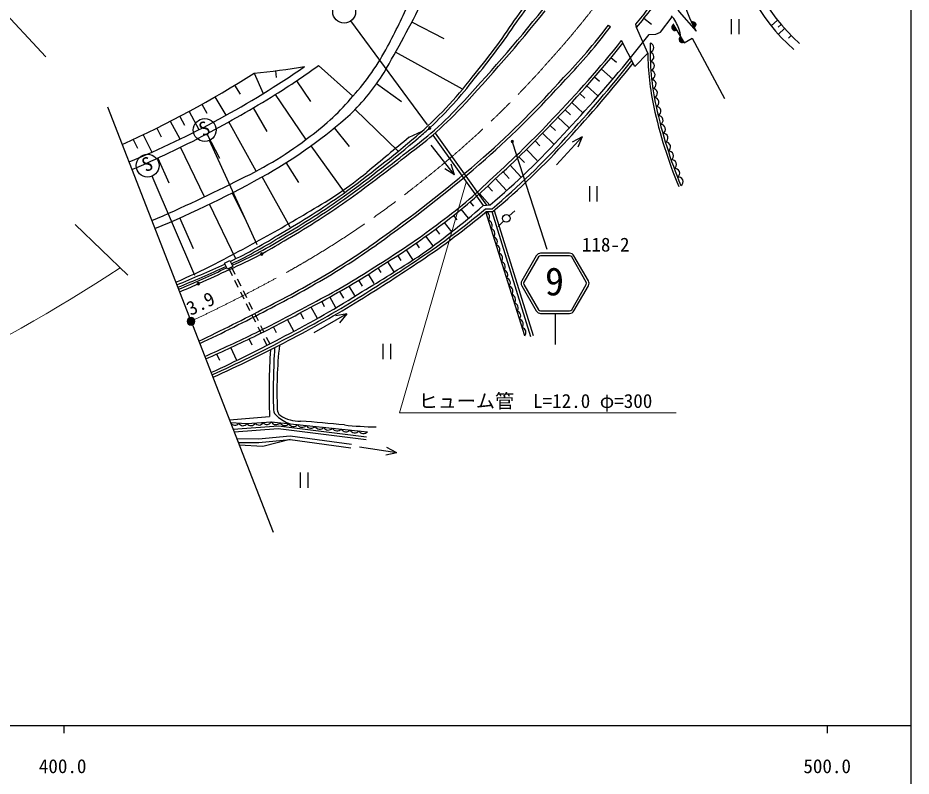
# Model space of a CAD drawing. Units: millimetres, scale not verified. Extents: x 40000 to 680000, y 20000 to 380000.
# Drawn here: x 461977 to 579000, y 198357 to 297675 of the extents above; entities that cross this region are included whole.
import ezdxf
from ezdxf.enums import TextEntityAlignment as Align

# ---------------------------------------------------------------- set-up
doc = ezdxf.new("R2010")
doc.units = ezdxf.units.MM
doc.header["$LTSCALE"] = 1000
doc.header["$PDMODE"] = 32
doc.header["$PDSIZE"] = 500
doc.linetypes.add('CHAIN', pattern=[18.5, 12, -1.5, 3.5, -1.5])
for name, color, linetype, lineweight in [('M-BGD', 7, 'Continuous', 25), ('M-BMK', 2, 'CHAIN', 13), ('M-BMK-SRVR', 3, 'Continuous', 25), ('M-STR-HTXT', 7, 'Continuous', 13), ('M-STR-STRC', 7, 'Continuous', 25), ('M-TTL-BAND', 7, 'Continuous', 25)]:
    doc.layers.add(name, color=color, linetype=linetype, lineweight=lineweight)
doc.layers.add('M-OTRS', color=6, linetype='Continuous')
doc.styles.add('ＭＳ ゴシック', font='')
doc.styles.get('ＭＳ ゴシック').set_extended_font_data('MS Gothic')

msp = doc.modelspace()

# ---------------------------------------------------------------- hatches: boundary and pattern name
at = {"layer": 'M-BGD'}
for points in [[(547844, 296772, 1), (548253, 296085)], [(550210, 297143, -0.98949), (550564, 296426)], [(548791, 295183, 0.41421), (548652, 294635, 0.41421), (549200, 294496)], [(516067, 283258, 1), (515767, 283258, 0.41421), (515917, 283108, 0.41421)], [(526899, 281481, 0.41421), (526749, 281631, 0.41421), (526599, 281481, 1)], [(494048, 266759, 1), (493748, 266759, 0.41421), (493898, 266609, 0.41421)], [(485773, 262845, 1), (485473, 262845, 0.41421), (485623, 262695, 0.41421)]]:
    msp.add_hatch(color=256, dxfattribs=at).paths.add_polyline_path(points)
at = {"layer": 'M-BMK-SRVR'}
msp.add_hatch(color=256, dxfattribs=at).paths.add_polyline_path([(485162, 257942, 1), (484162, 257942, 1)])

# ---------------------------------------------------------------- linework, layer by layer
at = {"layer": 'M-BGD'}
for p, q in [((544984, 296787), (543984, 297595)), ((546184, 295817), (547715, 297810)), ((555415, 297526), (555415, 295526)), ((556415, 297526), (556415, 295526)), ((561498, 297383), (560680, 296626)), ((517805, 294908), (513579, 297112)), ((539356, 296718), (539634, 296505)), ((547767, 296901), (549256, 294403)), ((561957, 296824), (561570, 296466)), ((562431, 296278), (561624, 295531)), ((542229, 292431), (544677, 295482)), ((544677, 295482), (545562, 295521)), ((545562, 295521), (546184, 295817)), ((563285, 295361), (562916, 295019)), ((542788, 291322), (541076, 294692)), ((520220, 288318), (511464, 293183)), ((542788, 291322), (544489, 293067)), ((501364, 291432), (505876, 287420)), ((540393, 291833), (539674, 292434)), ((492917, 290443), (494127, 287764)), ((495719, 290738), (495826, 289870)), ((539924, 289660), (538419, 290950)), ((498487, 289430), (500305, 286739)), ((538182, 289356), (537531, 289923)), ((490357, 288847), (491078, 287661)), ((512217, 286696), (508953, 289022)), ((537956, 287458), (536500, 288753)), ((487776, 287315), (489221, 284940)), ((495687, 287621), (499637, 281775)), ((536263, 287170), (535610, 287761)), ((486095, 286358), (486739, 285180)), ((492787, 285871), (494605, 282782)), ((511791, 280194), (506155, 285666)), ((534393, 284959), (533661, 285647)), ((536016, 285208), (534531, 286581)), ((483178, 284771), (483807, 283621)), ((484402, 285426), (485689, 283071)), ((534146, 283309), (532729, 284663)), ((480181, 283234), (480738, 282084)), ((481947, 284128), (483207, 281823)), ((493198, 277596), (489601, 284045)), ((505408, 280846), (503439, 283265)), ((532425, 282919), (531714, 283594)), ((478403, 282365), (479512, 280074)), ((486713, 282474), (488392, 279292)), ((513246, 282029), (514957, 282857)), ((516327, 282328), (522929, 273080)), ((516630, 282591), (523385, 273130)), ((532220, 281107), (530722, 282561)), ((535922, 282105), (532551, 278443)), ((535922, 282105), (534590, 281415)), ((535922, 282105), (535345, 280720)), ((477076, 281737), (477632, 280588)), ((504767, 274842), (500381, 280921)), ((519198, 277107), (516103, 281005)), ((530378, 280933), (529743, 281563)), ((486434, 274254), (483265, 280720)), ((529997, 278991), (528594, 280420)), ((480294, 279310), (481775, 276087)), ((498776, 276109), (497123, 278713)), ((519198, 277107), (518723, 278530)), ((528338, 278722), (527618, 279471)), ((519198, 277107), (517919, 277892)), ((526357, 276620), (525535, 277514)), ((527881, 276874), (526469, 278380)), ((497655, 270270), (494003, 276857)), ((525933, 275096), (524558, 276625)), ((524160, 274981), (523532, 275648)), ((536845, 275637), (536845, 273637)), ((537845, 275637), (537845, 273637)), ((491728, 271456), (490042, 274745)), ((523810, 273152), (522455, 274656)), ((490525, 266122), (487075, 273268)), ((521706, 273014), (521225, 273575)), ((522929, 273080), (523843, 273180)), ((523245, 272668), (524092, 272663)), ((519546, 271212), (519076, 271810)), ((521013, 271439), (520062, 272602)), ((528389, 256040), (523290, 272249)), ((523371, 272317), (524219, 272312)), ((524064, 272313), (529147, 255956)), ((524387, 272453), (529482, 256060)), ((526326, 271733), (527076, 272395)), ((485003, 267437), (483206, 271473)), ((518812, 269657), (517884, 270894)), ((525594, 271053), (524880, 270352)), ((517239, 269341), (516723, 270033)), ((514615, 267568), (514177, 268197)), ((516366, 267815), (515444, 269095)), ((513741, 266037), (512884, 267313)), ((511286, 264428), (510462, 265738)), ((512194, 265916), (511766, 266573)), ((489600, 264835), (490054, 263925)), ((489958, 265013), (490411, 264106)), ((509587, 264329), (509185, 264935)), ((490724, 263479), (491170, 262585)), ((507117, 262540), (506642, 263314)), ((508661, 262904), (507899, 264100)), ((490367, 263298), (490813, 262404)), ((506121, 261296), (505379, 262554)), ((491126, 261777), (491572, 260882)), ((491482, 261958), (491929, 261063)), ((503627, 259695), (502850, 261120)), ((504676, 260969), (504172, 261856)), ((506895, 261696), (506899, 261690)), ((491885, 260256), (492331, 259361)), ((492241, 260437), (492688, 259542)), ((501213, 258301), (500395, 259799)), ((502166, 259821), (501783, 260547)), ((492643, 258735), (493090, 257840)), ((493000, 258916), (493447, 258021)), ((499446, 258218), (499002, 259047)), ((500237, 259716), (500239, 259714)), ((505090, 258897), (500769, 256428)), ((505090, 258897), (503612, 258643)), ((505090, 258897), (504121, 257752)), ((498126, 256618), (497321, 258158)), ((493402, 257214), (493849, 256319)), ((493759, 257395), (494206, 256500)), ((495875, 256420), (495475, 257207)), ((495864, 257422), (495871, 257409)), ((492686, 254784), (492282, 255627)), ((494161, 255692), (494615, 254783)), ((494518, 255873), (494971, 254966)), ((490647, 252804), (489865, 254487)), ((509791, 254977), (509791, 252977)), ((510791, 254977), (510791, 252977)), ((488427, 252792), (488038, 253648)), ((489687, 245031), (494957, 245471)), ((511643, 240703), (506720, 241436)), ((511643, 240703), (510324, 241418)), ((511643, 240703), (510173, 240403)), ((498969, 238129), (498969, 236129)), ((499969, 238129), (499969, 236129))]:
    msp.add_line(p, q, dxfattribs=at)
for points in [[(546706, 302363), (546689, 301744), (548412, 298802), (548613, 298473), (550835, 295924)], [(544489, 293067), (543005, 296396), (542937, 296864)], [(549256, 294403), (550298, 295000), (554544, 287104)], [(489833, 244657), (491997, 244529), (495171, 244756), (507787, 243460)], [(490166, 243800), (496104, 244221), (507650, 242812)], [(490299, 243458), (496095, 243870), (507608, 242465)], [(490646, 242567), (493521, 242541), (497650, 242946), (505666, 241845)], [(490842, 242065), (493543, 242041), (497640, 242443), (505598, 241349)], [(497640, 242443), (494052, 241538), (490977, 241718)]]:
    msp.add_lwpolyline(points, dxfattribs=at)
for points in [[(547844, 296772, 1), (548253, 296085)], [(550210, 297143, -0.98949), (550564, 296426)], [(548791, 295183, 0.41421), (548652, 294635, 0.41421), (549200, 294496)], [(516067, 283258, 1), (515767, 283258, 0.41421), (515917, 283108, 0.41421)], [(526899, 281481, 0.41421), (526749, 281631, 0.41421), (526599, 281481, 1)], [(494048, 266759, 1), (493748, 266759, 0.41421), (493898, 266609, 0.41421)], [(485773, 262845, 1), (485473, 262845, 0.41421), (485623, 262695, 0.41421)]]:
    msp.add_lwpolyline(points, format="xyb", close=True, dxfattribs=at)
msp.add_lwpolyline([(489028, 265527), (489733, 265880), (490125, 265097), (489419, 264744)], close=True, dxfattribs=at)
msp.add_circle((525951, 271403), 500, dxfattribs=at)
for centre, radius, start, end in [((580583, 312586), 25516, 187.88522, 228.32263), ((582937, 314534), 27456, 189.42113, 227.47338), ((471000, 339672), 70234, 322.94948, 330.03188), ((471000, 339672), 70584, 322.95767, 330.12339), ((364741, 374713), 167854, 329.89602, 333.52611), ((439671, 332419), 80524, 331.44639, 336.17328), ((351786, 442788), 229713, 316.99164, 321.18907), ((351786, 442788), 230063, 316.99146, 321.18671), ((429969, 389743), 146247, 320.574, 321.63534), ((429969, 389743), 146597, 320.44941, 321.73577), ((567329, 305145), 18897, 197.44338, 209.20645), ((453889, 346237), 87991, 320.20756, 326.25263), ((543089, 294200), 5868, 20.64762, 39.88543), ((453889, 346237), 88341, 320.21228, 326.24609), ((476466, 344747), 79132, 316.06658, 322.63087), ((476466, 344747), 79482, 316.07119, 322.63087), ((544967, 294966), 3841, 3.25166, 19.83259), ((482586, 308438), 31372, 317.93455, 332.45372), ((419952, 392458), 155657, 316.07889, 321.09116), ((419952, 392458), 156007, 316.07981, 321.0335), ((580798, 293550), 35999, 178.6845, 192.00121), ((544692, 293779), 608, 280.36071, 78.91068), ((580798, 293550), 36313, 180.76164, 192.00292), ((544704, 292581), 608, 282.2631, 80.81307), ((442892, 372394), 99869, 301.91977, 305.83731), ((403783, 405234), 178582, 316.55769, 320.82757), ((402397, 403382), 178865, 317.25903, 321.51468), ((402397, 403382), 179215, 317.25961, 321.46349), ((544757, 291383), 608, 284.16548, 82.71546), ((419211, 405803), 136896, 294.34971, 302.5754), ((429124, 393563), 124173, 292.45003, 304.5519), ((485312, 376047), 85941, 275.07652, 279.535), ((485436, 305785), 28880, 314.02938, 328.09787), ((544848, 290188), 608, 286.06787, 84.61784), ((480811, 321036), 51221, 310.675, 322.59463), ((480811, 321036), 51571, 313.06761, 322.58652), ((436698, 376479), 129874, 311.64172, 318.15829), ((436698, 376479), 130224, 311.64087, 318.15548), ((544980, 288996), 608, 287.97026, 86.52023), ((545151, 287810), 608, 289.87264, 88.42262), ((412929, 421508), 157400, 297.91906, 301.72484), ((480623, 308772), 33071, 306.45456, 319.78409), ((545361, 286629), 608, 291.77503, 90.325), ((484688, 319100), 48160, 310.65953, 316.7465), ((484688, 319100), 48510, 310.70842, 316.74738), ((605970, 299335), 62139, 192.39421, 202.4759), ((545606, 285449), 616, 294.07927, 91.83121), ((605970, 299335), 61825, 192.3952, 202.4759), ((461506, 334795), 66436, 299.99925, 311.47793), ((439786, 370835), 126385, 311.9065, 316.90236), ((545889, 284272), 616, 295.19934, 92.95129), ((439786, 370835), 126735, 311.9099, 316.90123), ((546195, 283100), 616, 296.31942, 94.07137), ((425614, 398349), 130998, 293.0597, 297.75911), ((470801, 319979), 47936, 295.16874, 307.93793), ((405091, 411259), 169005, 306.061, 310.208), ((796320, -65093), 447910, 129.19682, 130.11707), ((484688, 319100), 48160, 305.92088, 310.65953), ((484688, 319100), 48510, 305.92989, 310.70842), ((480811, 321036), 51571, 310.67341, 312.73431), ((460242, 348773), 98789, 310.07628, 317.81737), ((546524, 281935), 616, 297.4395, 95.19144), ((405091, 411259), 169355, 306.06013, 310.20848), ((460306, 348469), 99072, 310.07872, 317.85356), ((460306, 348469), 99422, 310.00437, 317.85252), ((546875, 280776), 616, 298.55958, 96.31152), ((380803, 446726), 212663, 305.8291, 308.41516), ((380803, 446726), 213013, 305.82894, 308.41311), ((547249, 279624), 616, 299.67965, 97.4316), ((405311, 414773), 179358, 305.62879, 311.00621), ((405311, 414773), 179708, 305.62945, 311.00682), ((547646, 278480), 616, 300.79973, 98.55167), ((472659, 320973), 55890, 299.66753, 308.83601), ((548065, 277344), 616, 301.91981, 99.67175), ((397911, 460074), 205829, 293.36262, 296.94771), ((426895, 397896), 138398, 292.53776, 299.34692), ((478131, 323863), 65877, 306.03083, 314.37366), ((478131, 323863), 66227, 306.03342, 314.36714), ((548506, 276216), 616, 303.03988, 100.79183), ((445600, 358188), 102269, 299.78924, 305.21683), ((445600, 358188), 102619, 299.79344, 305.21827), ((449151, 352622), 96358, 299.84331, 305.63343), ((449151, 352622), 96708, 299.84809, 305.63379), ((458698, 346171), 97304, 304.92699, 311.30852), ((460443, 347362), 97587, 303.68304, 310.05676), ((420538, 404264), 154115, 297.91795, 301.17803), ((460443, 347362), 97937, 303.68322, 309.98132), ((523093, 271594), 685, 321.64777, 73.2801), ((459718, 346422), 94965, 301.42933, 307.00872), ((523433, 270513), 685, 321.64777, 73.2801), ((460548, 326263), 67198, 295.79753, 302.2525), ((459718, 346422), 95315, 301.43352, 307.00692), ((523773, 269432), 685, 321.64777, 73.2801), ((439262, 361860), 107930, 293.71783, 299.67494), ((460548, 326263), 67548, 295.80151, 302.24612), ((468561, 313871), 53143, 293.84163, 302.48401), ((468561, 313871), 53493, 298.43264, 302.47537), ((456222, 341899), 90475, 301.04261, 306.30655), ((456222, 341899), 90825, 301.04254, 306.30524), ((524113, 268352), 685, 321.64777, 73.2801), ((524453, 267271), 685, 321.64777, 73.2801), ((524792, 266191), 685, 321.64777, 73.2801), ((468561, 313871), 53493, 293.26303, 298.11131), ((365387, 489110), 268256, 301.75428, 303.78649), ((365387, 489110), 268606, 301.75439, 303.78642), ((368751, 491325), 267974, 301.08377, 302.92552), ((525132, 265110), 685, 321.64777, 73.2801), ((413413, 431496), 182498, 292.34898, 294.49515), ((413413, 431496), 182848, 292.34898, 294.49911), ((439301, 368262), 114795, 292.39022, 295.83271), ((439301, 368262), 115145, 293.79624, 295.95065), ((461525, 336892), 85959, 297.40575, 303.71432), ((461525, 336892), 86309, 297.4088, 303.70969), ((525472, 264029), 685, 321.64777, 73.2801), ((433308, 380156), 135069, 296.93779, 301.00208), ((433308, 380156), 135419, 296.93888, 301.00213), ((525812, 262949), 685, 321.64777, 73.2801), ((439301, 368262), 115145, 292.39022, 293.64696), ((526152, 261868), 685, 321.64777, 73.2801), ((438696, 369366), 127452, 297.20151, 302.46136), ((439017, 369421), 127734, 297.10729, 301.92516), ((526492, 260788), 685, 321.64777, 73.2801), ((408563, 428124), 191396, 296.22472, 298.91014), ((408563, 428124), 191746, 296.22442, 298.90877), ((439017, 369421), 128084, 297.10831, 301.92493), ((526832, 259707), 685, 321.64777, 73.2801), ((389928, 458194), 224316, 295.26714, 297.78592), ((389928, 458194), 224666, 295.2609, 297.78525), ((527172, 258626), 685, 321.64777, 73.2801), ((527512, 257546), 685, 321.64777, 73.2801), ((395809, 456974), 222915, 293.99512, 295.8888), ((527852, 256465), 685, 321.64777, 73.2801), ((395809, 456974), 223265, 293.99084, 295.88907), ((414692, 410128), 174699, 294.55011, 298.09236), ((415485, 410437), 174982, 294.26574, 297.84683), ((415485, 410437), 175332, 294.26574, 297.84609), ((573624, 248915), 78742, 176.14968, 182.50697), ((595822, 248653), 100387, 176.67163, 181.32647), ((550878, 248788), 54964, 173.70663, 182.49037), ((496719, 246497), 1269, 187.57854, 231.91123), ((496835, 246340), 871, 176.0666, 237.37489), ((490394, 244964), 640, 208.68666, 324.5363), ((491476, 244900), 640, 208.68666, 324.5363), ((492503, 244885), 619, 215.09621, 333.07503), ((493561, 244960), 619, 215.09621, 333.07503), ((494619, 245036), 619, 215.09621, 333.07503), ((495786, 245098), 704, 209.14855, 319.1245), ((499621, 249855), 5706, 229.77526, 249.73687), ((496933, 244981), 704, 209.14855, 319.1245), ((498859, 249314), 4468, 236.08144, 272.03803), ((488416, 89134), 156074, 83.99261, 86.10516), ((498080, 244863), 704, 209.14855, 319.1245), ((499226, 244745), 704, 209.14855, 319.1245), ((500373, 244627), 704, 209.14855, 319.1245), ((501520, 244510), 704, 209.14855, 319.1245), ((502667, 244392), 704, 209.14855, 319.1245), ((503814, 244274), 704, 209.14855, 319.1245), ((504961, 244156), 704, 209.14855, 319.1245), ((510189, 298180), 54102, 264.23067, 268.65362), ((506108, 244038), 704, 209.14855, 319.1245), ((507254, 243921), 704, 209.14855, 319.1245)]:
    msp.add_arc(centre, radius, start, end, dxfattribs=at)
at = {"layer": 'M-BMK'}
for centre, radius, start, end in [((451457, 365195), 108487, 317.82052, 328.98902), ((436061, 376355), 127406, 307.55624, 318.75046), ((435809, 374428), 126040, 299.14741, 308.18087), ((392156, 454395), 217144, 295.34668, 298.93016)]:
    msp.add_arc(centre, radius, start, end, dxfattribs=at)
at = {"layer": 'M-BMK-SRVR'}
for p, q in [((444787, 314809), (465657, 292581)), ((473724, 286042), (484480, 258408)), ((484843, 257476), (495422, 230298))]:
    msp.add_line(p, q, dxfattribs=at)
msp.add_lwpolyline([(485162, 257942, 1), (484162, 257942, 1)], format="xyb", close=True, dxfattribs=at)
at = {"layer": 'M-OTRS'}
msp.add_point((484662, 257942), dxfattribs=at)
at = {"layer": 'M-STR-HTXT'}
msp.add_line((469481, 270619), (476368, 263988), dxfattribs=at)
msp.add_lwpolyline([(520723, 276171), (511980, 245931), (548230, 245931)], dxfattribs=at)
msp.add_arc((358084, 442899), 213129, 287.05827, 303.38863, dxfattribs=at)
at = {"layer": 'M-STR-STRC'}
for p, q in [((515621, 283672), (505615, 297266)), ((493331, 267930), (487084, 281626)), ((531297, 267346), (526819, 281249)), ((485172, 263917), (479560, 276952)), ((534261, 266846), (530462, 266846)), ((529899, 266521), (527999, 263231)), ((530181, 266359), (528281, 263068)), ((534261, 266521), (530462, 266521)), ((536443, 263068), (534543, 266359)), ((536724, 263231), (534824, 266521)), ((527999, 262581), (529899, 259290)), ((528281, 262743), (530181, 259453)), ((534543, 259453), (536443, 262743)), ((534824, 259290), (536724, 262581)), ((530462, 259290), (534261, 259290)), ((530462, 258965), (534261, 258965)), ((532362, 258965), (532362, 254902))]:
    msp.add_line(p, q, dxfattribs=at)
for centre in [(504725, 298474), (486462, 282991), (478967, 278329)]:
    msp.add_circle(centre, 1500, dxfattribs=at)
for centre, radius, start, end in [((530462, 266196), 650, 90, 150), ((534261, 266196), 650, 30, 90), ((530462, 266196), 325, 90, 150), ((534261, 266196), 325, 30, 90), ((528562, 262906), 650, 150, 210), ((528562, 262906), 325, 150, 210), ((536161, 262906), 325, 330, 30), ((536161, 262906), 650, 330, 30), ((530462, 259615), 650, 210, 270), ((530462, 259615), 325, 210, 270), ((534261, 259615), 325, 270, 330), ((534261, 259615), 650, 270, 330)]:
    msp.add_arc(centre, radius, start, end, dxfattribs=at)
at = {"layer": 'M-TTL-BAND'}
for p, q in [((579000, 20000), (579000, 370000)), ((40000, 205000), (579000, 205000)), ((468000, 205000), (468000, 204000)), ((568000, 205000), (568000, 204000))]:
    msp.add_line(p, q, dxfattribs=at)

# ---------------------------------------------------------------- texts
at = {"layer": 'M-BGD', "style": 'ＭＳ ゴシック'}
msp.add_text('3.9', height=1833, rotation=25.783, dxfattribs=at).set_placement((486552, 258954), align=Align.BOTTOM_CENTER)
at = {"layer": 'M-STR-HTXT', "style": 'ＭＳ ゴシック'}
msp.add_text('\u3000ヒューム管\u3000L=12.0 φ=300\u3000', height=1833, dxfattribs=at).set_placement((511980, 246031), align=Align.BOTTOM_LEFT)
at = {"layer": 'M-STR-STRC', "style": 'ＭＳ ゴシック'}
for rotation, p in [(24.459, (487009, 281854)), (23.232, (479490, 277182))]:
    msp.add_text('S', height=1833, rotation=rotation, dxfattribs=at).set_placement(p, align=Align.BOTTOM_CENTER)
for s, height, p in [('118-2', 1833, (535869, 266511)), ('9', 3666, (531034, 260225))]:
    msp.add_text(s, height=height, dxfattribs=at).set_placement(p, align=Align.BOTTOM_LEFT)
at = {"layer": 'M-TTL-BAND', "style": 'ＭＳ ゴシック'}
for s, p in [('400.0', (467844, 198195)), ('500.0', (568000, 198195))]:
    msp.add_text(s, height=1833, dxfattribs=at).set_placement(p, align=Align.BOTTOM_CENTER)

doc.saveas('drawing.dxf')
